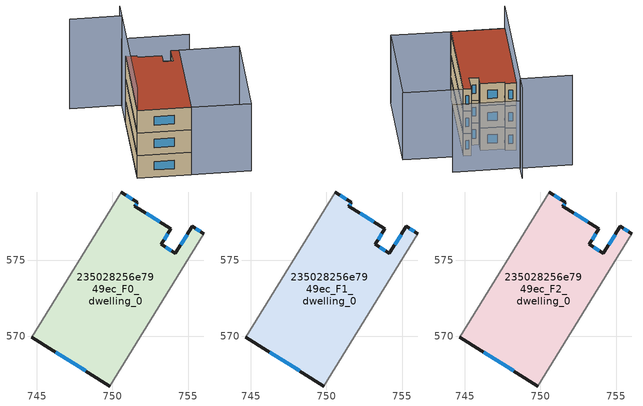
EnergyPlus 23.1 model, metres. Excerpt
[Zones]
235028256e7949ec_F0_dwelling_0
 floor ground (EU_floor_Construction): 755.27,577.24 756.04,576.76 749.83,566.7 744.66,569.92 750.57,579.51 751.65,578.83 751.48,578.56 753.85,577.08 753.21,576.05 754.16,575.46 z0
 wall outside (EU_wall_Construction): 756.04,576.76 755.27,577.24 754.16,575.46 753.21,576.05 753.85,577.08 751.48,578.56 751.65,578.83 750.57,579.51 / 744.66,569.92 749.83,566.7 z0:3
 wall adiabatic (EU_wall_Construction): 749.83,566.7 756.04,576.76 / 750.57,579.51 744.66,569.92 z0:3
 window (EU_Window_Construction): 753.41,576.37 753.65,576.76 / 753.86,575.64 753.51,575.87 / 754.93,576.69 754.51,576.02 / 755.8,576.91 755.51,577.09 / 746.27,568.91 748.22,567.7 / 751.31,579.04 750.91,579.3 / 751.53,578.65 751.6,578.75 / 753.11,577.54 752.22,578.1 z0.93:2.07
235028256e7949ec_F1_dwelling_0
 floor to 235028256e7949ec_F0_dwelling_0 (EU_floor_Construction): 755.27,577.24 756.04,576.76 749.83,566.7 744.65,569.92 750.57,579.51 751.65,578.83 751.48,578.56 753.85,577.08 753.21,576.05 754.16,575.46 z3
 wall outside (EU_wall_Construction): 756.04,576.76 755.27,577.24 754.16,575.46 753.21,576.05 753.85,577.08 751.48,578.56 751.65,578.83 750.57,579.51 / 744.66,569.92 749.83,566.7 z3:6
 wall adiabatic (EU_wall_Construction): 749.83,566.7 756.04,576.76 / 750.57,579.51 744.66,569.92 z3:6
 window (EU_Window_Construction): 753.41,576.37 753.65,576.76 / 753.86,575.64 753.51,575.87 / 754.93,576.69 754.51,576.02 / 755.8,576.91 755.51,577.09 / 746.27,568.91 748.22,567.7 / 751.31,579.04 750.91,579.3 / 751.53,578.65 751.6,578.75 / 753.11,577.54 752.22,578.1 z3.93:5.07
235028256e7949ec_F2_dwelling_0
 floor to 235028256e7949ec_F1_dwelling_0 (EU_floor_Construction): 755.27,577.24 756.04,576.76 749.83,566.7 744.65,569.92 750.57,579.51 751.65,578.83 751.48,578.56 753.85,577.08 753.21,576.05 754.16,575.46 z6
 wall outside (EU_wall_Construction): 756.04,576.76 755.27,577.24 754.16,575.46 753.21,576.05 753.85,577.08 751.48,578.56 751.65,578.83 750.57,579.51 / 744.66,569.92 749.83,566.7 z6:9
 wall adiabatic (EU_wall_Construction): 749.83,566.7 756.04,576.76 / 750.57,579.51 744.66,569.92 z6:9
 window (EU_Window_Construction): 753.41,576.37 753.65,576.76 / 753.86,575.64 753.51,575.87 / 754.93,576.69 754.51,576.02 / 755.8,576.91 755.51,577.09 / 746.27,568.91 748.22,567.7 / 751.31,579.04 750.91,579.3 / 751.53,578.65 751.6,578.75 / 753.11,577.54 752.22,578.1 z6.93:8.07
 roof outside (EU_roof_Construction): 749.83,566.7 756.04,576.76 755.27,577.24 754.16,575.46 753.21,576.05 753.85,577.08 751.48,578.56 751.65,578.83 750.57,579.51 744.66,569.92 z9
shading: 758.96,578.6 752.47,582.6 / 761.82,573.17 755.57,563.13 / 755.57,563.13 749.79,566.72 / 749.79,566.72 756.04,576.76 / 756.04,576.76 761.82,573.17 z0:9; 753.59,584.41 744.65,569.92 / 752.52,582.68 747.54,585.76 z0:12
[Building]
EU S2 Campaign: North Axis=0; Terrain=City; Solar Distribution=FullExterior
[Site:Location]
Montreal-Trudeau.Intl.AP: Latitude=45.4667; Longitude=-73.75; Time Zone=-5; Elevation=36
[SizingPeriod:WeatherFileDays]
AnnualSizingPeriod: Begin Month=1; Begin Day of Month=1; End Month=12; End Day of Month=31; Day of Week for Start Day=Monday; Use Weather File Daylight Saving Period=No; Use Weather File Rain and Snow Indicators=No
[MATERIAL]
EU_InternalMass_Material: Roughness=MediumRough; Thickness=0.1; Conductivity=1; Density=1800; Specific Heat=900; Thermal Absorptance=0.9; Solar Absorptance=0.7; Visible Absorptance=0.7
[MATERIAL:NOMASS] Roughness=MediumRough; Thermal Absorptance=0.9; Solar Absorptance=0.7; Visible Absorptance=0.7
Name | Thermal Resistance
EU_wall_NoMass; EU_floor_NoMass | 1.36485
EU_roof_NoMass | 2.55992
[WINDOWMATERIAL:SIMPLEGLAZINGSYSTEM]
EU_Window_SimpleGlazing: UFactor=3.92339; Solar Heat Gain Coefficient=0.8; Visible Transmittance=0.8
[CONSTRUCTION]
EU_wall_Construction: EU_wall_NoMass
EU_roof_Construction: EU_roof_NoMass
EU_floor_Construction: EU_floor_NoMass
EU_Window_Construction: EU_Window_SimpleGlazing
EU_InternalMass_Construction: EU_InternalMass_Material
[ZONE] Type=1; Multiplier=1; Ceiling Height=autocalculate; Volume=199.794; Floor Area=autocalculate; Part of Total Floor Area=Yes
235028256e7949ec_F0_dwelling_0; 235028256e7949ec_F1_dwelling_0; 235028256e7949ec_F2_dwelling_0
[INTERNALMASS] Construction=EU_InternalMass_Construction; Surface Area=66.5979
Name | Zone or ZoneList
235028256e7949ec_F0_dwelling_0_EU_InternalMass | 235028256e7949ec_F0_dwelling_0
235028256e7949ec_F1_dwelling_0_EU_InternalMass | 235028256e7949ec_F1_dwelling_0
235028256e7949ec_F2_dwelling_0_EU_InternalMass | 235028256e7949ec_F2_dwelling_0
[OTHEREQUIPMENT] Fuel Type=Electricity; Design Level Calculation Method=Watts/Area; Power per Zone Floor Area=1; Fraction Latent=0; Fraction Radiant=0; Fraction Lost=0; Carbon Dioxide Generation Rate=0; EndUse Subcategory=EU_Step8_InternalGains
Name | Zone or ZoneList or Space or SpaceList | Schedule
EU_Step8_InternalGain_235028256e7949ec_F0_dwelling_0_f000 | 235028256e7949ec_F0_dwelling_0 | EU_Step8_GainSchedule_235028256e7949ec_F0_dwelling_0_f000
EU_Step8_InternalGain_235028256e7949ec_F1_dwelling_0_f000 | 235028256e7949ec_F1_dwelling_0 | EU_Step8_GainSchedule_235028256e7949ec_F1_dwelling_0_f000
EU_Step8_InternalGain_235028256e7949ec_F2_dwelling_0_f000 | 235028256e7949ec_F2_dwelling_0 | EU_Step8_GainSchedule_235028256e7949ec_F2_dwelling_0_f000
[ZONEVENTILATION:DESIGNFLOWRATE] Schedule=EU_AlwaysOn; Design Flow Rate Calculation Method=AirChanges/Hour; Air Changes per Hour=0.860309; Ventilation Type=Natural; Fan Pressure Rise=0; Fan Total Efficiency=1; Constant Term Coefficient=1; Temperature Term Coefficient=0; Velocity Term Coefficient=0; Velocity Squared Term Coefficient=0; Minimum Indoor Temperature=-100; Maximum Indoor Temperature=100; Delta Temperature=-100; Minimum Outdoor Temperature=-100; Maximum Outdoor Temperature=100; Maximum Wind Speed=40
Name | Zone or ZoneList or Space or SpaceList
EU_ConstantAir_235028256e7949ec_F0_dwelling_0 | 235028256e7949ec_F0_dwelling_0
EU_ConstantAir_235028256e7949ec_F1_dwelling_0 | 235028256e7949ec_F1_dwelling_0
EU_ConstantAir_235028256e7949ec_F2_dwelling_0 | 235028256e7949ec_F2_dwelling_0
[HVACTEMPLATE:THERMOSTAT] Constant Heating Setpoint=20; Constant Cooling Setpoint=50
EU_HeatOnly_235028256e7949ec_F0_dwelling_0; EU_HeatOnly_235028256e7949ec_F1_dwelling_0; EU_HeatOnly_235028256e7949ec_F2_dwelling_0
[HVACTEMPLATE:ZONE:IDEALLOADSAIRSYSTEM] System Availability Schedule=EU_AlwaysOn; Maximum Heating Supply Air Temperature=50; Minimum Cooling Supply Air Temperature=13; Maximum Heating Supply Air Humidity Ratio=0.0156; Minimum Cooling Supply Air Humidity Ratio=0.0077; Heating Limit=NoLimit; Cooling Limit=NoLimit; Heating Availability Schedule=EU_AlwaysOn; Cooling Availability Schedule=EU_CoolingOff; Dehumidification Control Type=ConstantSensibleHeatRatio; Cooling Sensible Heat Ratio=0.7; Dehumidification Setpoint=60; Humidification Control Type=None; Humidification Setpoint=30; Outdoor Air Method=None; Outdoor Air Flow Rate per Person=0.00944; Outdoor Air Flow Rate per Zone Floor Area=0; Outdoor Air Flow Rate per Zone=0; Demand Controlled Ventilation Type=None; Outdoor Air Economizer Type=NoEconomizer; Heat Recovery Type=None; Sensible Heat Recovery Effectiveness=0.7; Latent Heat Recovery Effectiveness=0.65
Name | Template Thermostat
235028256e7949ec_F0_dwelling_0 | EU_HeatOnly_235028256e7949ec_F0_dwelling_0
235028256e7949ec_F1_dwelling_0 | EU_HeatOnly_235028256e7949ec_F1_dwelling_0
235028256e7949ec_F2_dwelling_0 | EU_HeatOnly_235028256e7949ec_F2_dwelling_0
[SIZING:ZONE] Zone Cooling Design Supply Air Temperature Input Method=SupplyAirTemperature; Zone Cooling Design Supply Air Temperature=13; Zone Heating Design Supply Air Temperature Input Method=SupplyAirTemperature; Zone Heating Design Supply Air Temperature=50; Zone Cooling Design Supply Air Humidity Ratio=0.008; Zone Heating Design Supply Air Humidity Ratio=0.008; Cooling Design Air Flow Method=DesignDay; Cooling Design Air Flow Rate=0; Cooling Minimum Air Flow per Zone Floor Area=0.000762; Cooling Minimum Air Flow=0; Cooling Minimum Air Flow Fraction=0.2; Heating Design Air Flow Method=DesignDay; Heating Design Air Flow Rate=0; Heating Maximum Air Flow per Zone Floor Area=0.002032; Heating Maximum Air Flow=0.141576; Heating Maximum Air Flow Fraction=0.3; Account for Dedicated Outdoor Air System=No; Dedicated Outdoor Air System Control Strategy=NeutralSupplyAir; Dedicated Outdoor Air Low Setpoint Temperature for Design=autosize; Dedicated Outdoor Air High Setpoint Temperature for Design=autosize; Zone Load Sizing Method=Sensible Load Only No Latent Load; Zone Latent Cooling Design Supply Air Humidity Ratio Input Method=HumidityRatioDifference; Zone Cooling Design Supply Air Humidity Ratio Difference=0.005; Zone Latent Heating Design Supply Air Humidity Ratio Input Method=HumidityRatioDifference; Zone Humidification Design Supply Air Humidity Ratio Difference=0.005
235028256e7949ec_F0_dwelling_0; 235028256e7949ec_F1_dwelling_0; 235028256e7949ec_F2_dwelling_0
[SCHEDULE:CONSTANT]
Name | Hourly Value
EU_AlwaysOn | 1
EU_CoolingOff | 0
[SCHEDULE:FILE] Column Number=1; Rows to Skip at Top=0; Number of Hours of Data=8760; Column Separator=Comma; Interpolate to Timestep=No; Minutes per Item=60; Adjust Schedule for Daylight Savings=Yes
Name | File
EU_Step8_GainSchedule_235028256e7949ec_F0_dwelling_0_f000 | ../../schedules/235028256e7949ec/235028256e7949ec_F0_dwelling_0_f000_gain.csv
EU_Step8_GainSchedule_235028256e7949ec_F1_dwelling_0_f000 | ../../schedules/235028256e7949ec/235028256e7949ec_F1_dwelling_0_f000_gain.csv
EU_Step8_GainSchedule_235028256e7949ec_F2_dwelling_0_f000 | ../../schedules/235028256e7949ec/235028256e7949ec_F2_dwelling_0_f000_gain.csv
